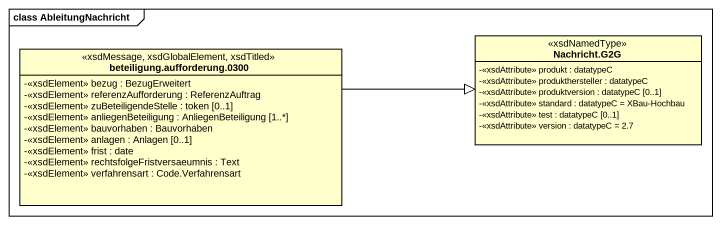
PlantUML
@startuml
mainframe class AbleitungNachricht
hide circle
hide empty members
skinparam classAttributeIconSize 0
class "Nachricht.G2G" as Nachricht_G2G <<xsdNamedType>> {
  -<<xsdAttribute>> produkt : datatypeC
  -<<xsdAttribute>> produkthersteller : datatypeC
  -<<xsdAttribute>> produktversion : datatypeC [0..1]
  -<<xsdAttribute>> standard : datatypeC = XBau-Hochbau
  -<<xsdAttribute>> test : datatypeC [0..1]
  -<<xsdAttribute>> version : datatypeC = 2.7
}
class "beteiligung.aufforderung.0300" as beteiligung_aufforderung <<xsdMessage, xsdGlobalElement, xsdTitled>> {
  -<<xsdElement>> bezug : BezugErweitert
  -<<xsdElement>> referenzAufforderung : ReferenzAuftrag
  -<<xsdElement>> zuBeteiligendeStelle : token [0..1]
  -<<xsdElement>> anliegenBeteiligung : AnliegenBeteiligung [1..*]
  -<<xsdElement>> bauvorhaben : Bauvorhaben
  -<<xsdElement>> anlagen : Anlagen [0..1]
  -<<xsdElement>> frist : date
  -<<xsdElement>> rechtsfolgeFristversaeumnis : Text
  -<<xsdElement>> verfahrensart : Code.Verfahrensart
}
beteiligung_aufforderung -right-|> Nachricht_G2G
@enduml
